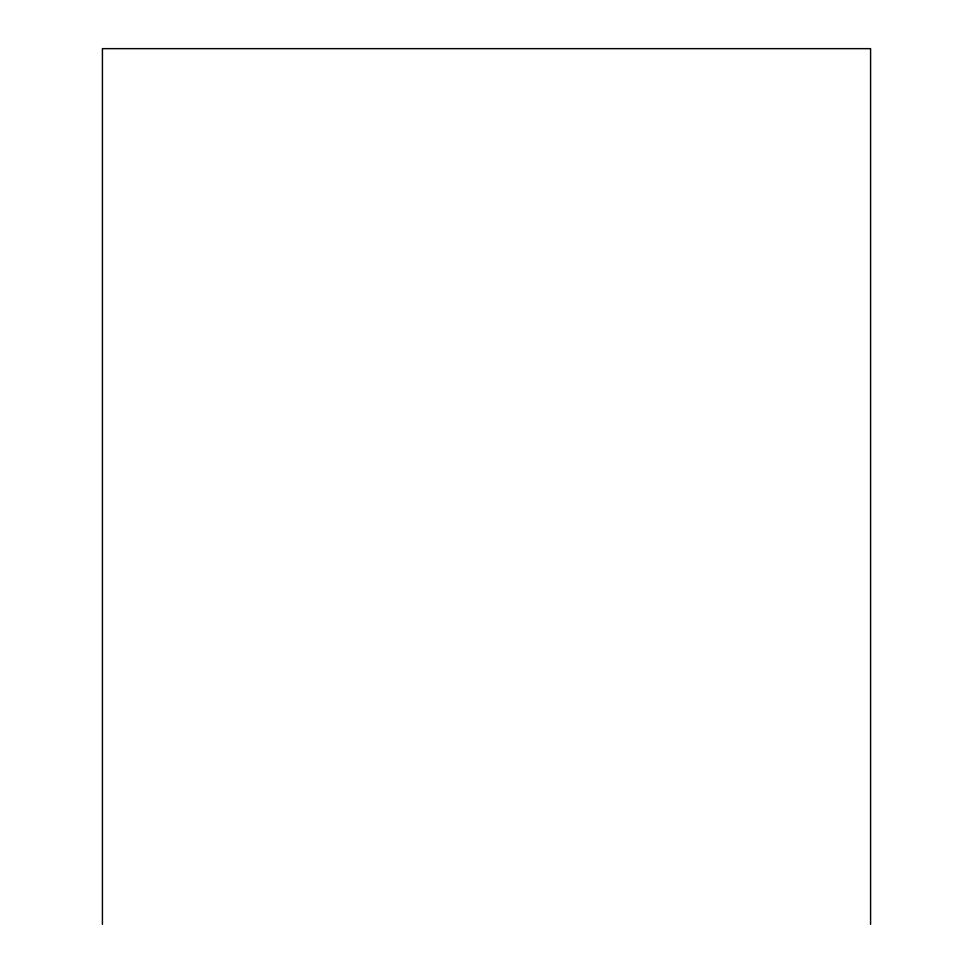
<?xml version="1.0" encoding="UTF-8"?>
<svg xmlns="http://www.w3.org/2000/svg" width="973" height="973" viewBox="0 0 973 973"><rect width="100%" height="100%" fill="white"/><g stroke="black" fill="none" stroke-linecap="round" stroke-linejoin="round"><path stroke-width="1.46" d="M870.58 924.35L870.58 48.65L102.42 48.65L102.42 924.35"/></g></svg>
